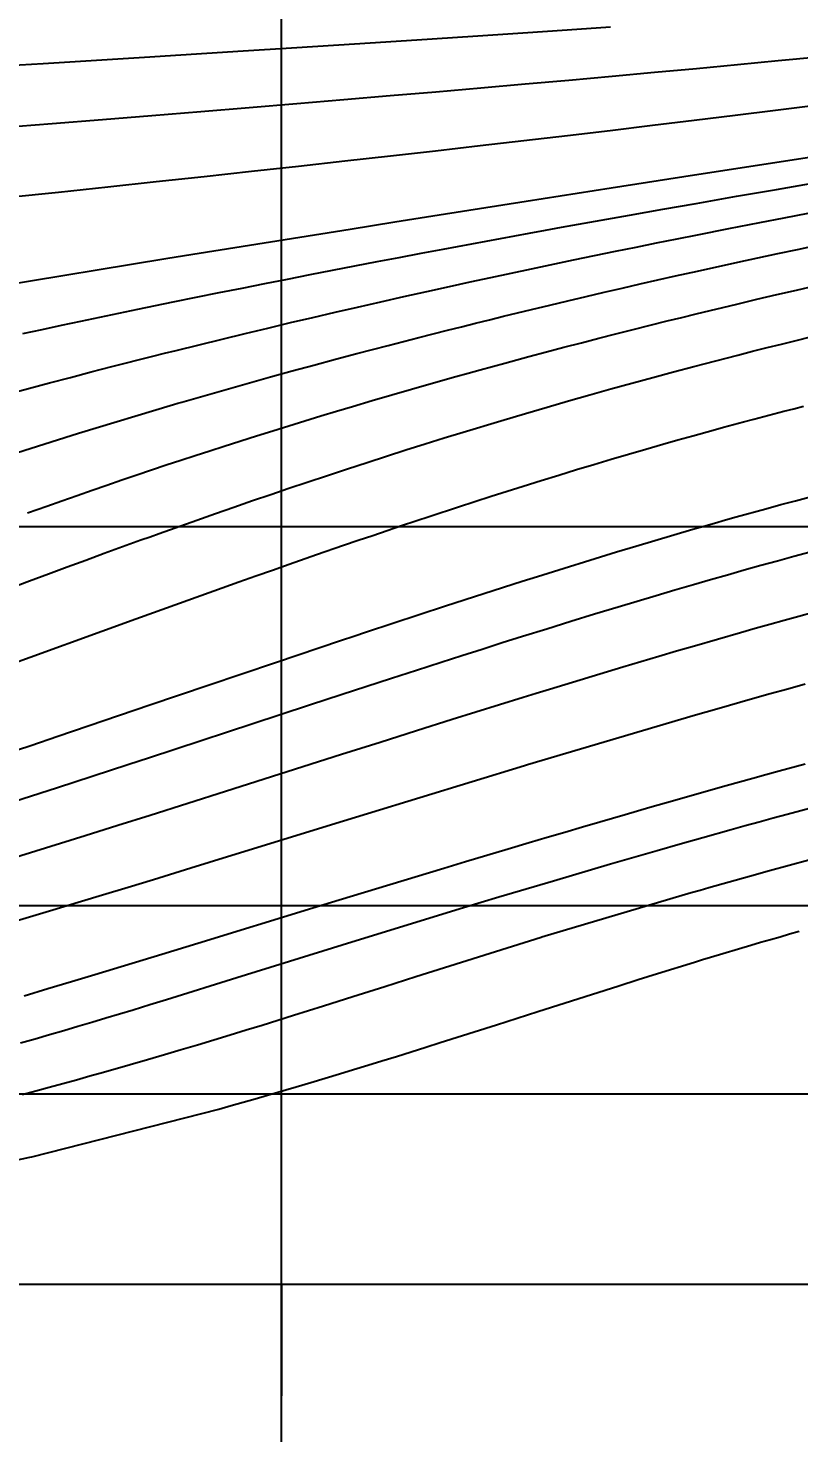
# Model space of a CAD drawing. Header units: millimetres. Extents: x -190954 to 154095, y 101 to 64253.
# Drawn here: x 38.79 to 44.73, y 124.01 to 134.82 of the extents above; entities that cross this region are included whole.
import ezdxf

# ---------------------------------------------------------------- set-up
doc = ezdxf.new("R2010")
doc.units = ezdxf.units.MM
for name, color, linetype in [('GRID', 179, 'Continuous'), ('WL025', 179, 'Continuous'), ('WL05', 179, 'Continuous'), ('WL075', 179, 'Continuous'), ('WL1', 179, 'Continuous'), ('WL10', 179, 'Continuous'), ('WL12', 179, 'Continuous'), ('WL14', 179, 'Continuous'), ('WL15', 179, 'Continuous'), ('WL16', 179, 'Continuous'), ('WL2', 179, 'Continuous'), ('WL20', 179, 'Continuous'), ('WL25', 179, 'Continuous'), ('WL3', 179, 'Continuous'), ('WL4', 179, 'Continuous'), ('WL5', 179, 'Continuous'), ('WL6', 179, 'Continuous'), ('WL7', 179, 'Continuous'), ('WL8', 179, 'Continuous'), ('WL9', 179, 'Continuous')]:
    doc.layers.add(name, color=color, linetype=linetype)
doc.styles.add('SLDTEXTSTYLE0', font='TXT', dxfattribs={"width": 0.75})
doc.dimstyles.new('SLDDIMSTYLE0', dxfattribs={"dimtxt": 3.175, "dimasz": 3.302, "dimexe": 0, "dimexo": 0.0625, "dimgap": 0.79375, "dimtad": 0, "dimtih": 1, "dimtoh": 1, "dimlfac": 1500, "dimrnd": 1e-09, "dimzin": 4, "dimdsep": 46, "dimtxsty": 'SLDTEXTSTYLE0', "dimsah": 1, "dimcen": 0.09, "dimadec": 0, "dimazin": 1, "dimtfac": 1, "dimtofl": 0, "dimtmove": 0, "dimatfit": 3, "dimfxl": 0, "dimfrac": 2, "dimtolj": 1, "dimtzin": 12, "dimarcsym": 0})

# ---------------------------------------------------------------- blocks, each defined once
blk = doc.blocks.new('_D')
at = {"layer": 'WL20'}
for p, q in [((25.597, 126.417), (25.597, 168.839)), ((227.596, 126.417), (227.596, 168.839)), ((25.597, 165.664), (126.8, 165.664)), ((227.596, 165.664), (146.741, 165.664))]:
    blk.add_line(p, q, dxfattribs=at)
for points in [[(25.597, 165.664), (28.899, 165.156), (28.899, 166.172)], [(227.596, 165.664), (224.294, 166.172), (224.294, 165.156)]]:
    blk.add_solid(points, dxfattribs=at)
at = {"layer": 'WL20', "insert": (126.8, 167.237), "char_height": 3.175, "attachment_point": 1, "style": 'SLDTEXTSTYLE0'}
blk.add_mtext('302998.00', dxfattribs=at)

msp = doc.modelspace()

# ---------------------------------------------------------------- linework, layer by layer
at = {"layer": 'GRID', "color": 135}
for p, q in [((40.747268, 125.1466667), (40.747268, 154.8319333)), ((40.747268, 111.8133333), (40.747268, 138.48)), ((251.23, 130.98), (21.19727, 130.98)), ((251.23, 128.0633333), (21.19727, 128.0633333)), ((251.23, 126.6133333), (21.19727, 126.6133333)), ((251.23, 125.1466667), (21.19727, 125.1466667))]:
    msp.add_line(p, q, dxfattribs=at)
at = {"layer": 'GRID', "color": 255}
msp.add_line((40.747268, 125.1466667), (40.747268, 124.290536), dxfattribs=at)
at = {"layer": 'WL025', "color": 11}
for p, q in [((44.5860433, 127.8254267), (44.6599467, 127.8465513)), ((44.6599467, 127.8465513), (44.733264, 127.867314)), ((44.051082, 127.667316), (44.3606753, 127.75987)), ((44.3606753, 127.75987), (44.4364213, 127.7820853)), ((44.4364213, 127.7820853), (44.51154, 127.8039387)), ((44.51154, 127.8039387), (44.5860433, 127.8254267)), ((43.6411793, 127.5412), (43.9280067, 127.62983)), ((43.9280067, 127.62983), (43.9897607, 127.648684)), ((43.9897607, 127.648684), (44.051082, 127.667316)), ((43.4941373, 127.495184), (43.6411793, 127.5412)), ((42.7200813, 127.2491587), (43.3445793, 127.44806)), ((43.3445793, 127.44806), (43.4941373, 127.495184)), ((42.4019687, 127.1474953), (42.5622793, 127.1986993)), ((42.5622793, 127.1986993), (42.7200813, 127.2491587)), ((41.967788, 127.0096127), (42.4019687, 127.1474953)), ((41.744762, 126.9395447), (41.8567407, 126.9746447)), ((41.8567407, 126.9746447), (41.967788, 127.0096127)), ((41.4100027, 126.8357693), (41.5181813, 126.8690973)), ((41.5181813, 126.8690973), (41.6318927, 126.90435)), ((41.6318927, 126.90435), (41.744762, 126.9395447)), ((41.0817287, 126.7360333), (41.191724, 126.7692027)), ((41.191724, 126.7692027), (41.3011673, 126.80246)), ((41.3011673, 126.80246), (41.4100027, 126.8357693)), ((40.637388, 126.6049453), (40.8603087, 126.670102)), ((40.8603087, 126.670102), (40.9712367, 126.7029887)), ((40.9712367, 126.7029887), (41.0817287, 126.7360333)), ((40.3571493, 126.5249313), (40.4506733, 126.5513893)), ((40.4506733, 126.5513893), (40.5440987, 126.578066)), ((40.5440987, 126.578066), (40.637388, 126.6049453)), ((38.8223573, 126.13101), (40.263564, 126.4987113)), ((40.263564, 126.4987113), (40.3571493, 126.5249313)), ((37.9430833, 125.943518), (38.80882, 126.1279033)), ((38.80882, 126.1279033), (38.8223573, 126.13101))]:
    msp.add_line(p, q, dxfattribs=at)
at = {"layer": 'WL05', "color": 11}
for p, q in [((44.5042433, 128.3338633), (44.6572173, 128.3754967)), ((44.6572173, 128.3754967), (44.809096, 128.4162987)), ((44.038836, 128.2040753), (44.3501833, 128.2914093)), ((44.3501833, 128.2914093), (44.5042433, 128.3338633)), ((42.750752, 127.8235207), (43.9012227, 128.1648507)), ((43.9012227, 128.1648507), (43.9701307, 128.184538)), ((43.9701307, 128.184538), (44.038836, 128.2040753)), ((41.7819993, 127.5190473), (42.7456433, 127.8219513)), ((42.7456433, 127.8219513), (42.750752, 127.8235207)), ((41.541888, 127.4426087), (41.7819993, 127.5190473)), ((41.2948293, 127.3641127), (41.541888, 127.4426087)), ((40.8379367, 127.2201933), (41.0690667, 127.2927333)), ((41.0690667, 127.2927333), (41.2948293, 127.3641127)), ((40.596722, 127.145248), (40.7179767, 127.182814)), ((40.7179767, 127.182814), (40.8379367, 127.2201933)), ((40.3505407, 127.0697333), (40.4742167, 127.1075293)), ((40.4742167, 127.1075293), (40.596722, 127.145248)), ((39.9730727, 126.9562153), (40.09989, 126.9940227)), ((40.09989, 126.9940227), (40.2257387, 127.0318787)), ((40.2257387, 127.0318787), (40.3505407, 127.0697333)), ((39.5808233, 126.8416067), (39.7134667, 126.879952)), ((39.7134667, 126.879952), (39.8453713, 126.9185053)), ((39.8453713, 126.9185053), (39.9730727, 126.9562153)), ((39.1661947, 126.7246467), (39.2702513, 126.753572)), ((39.2702513, 126.753572), (39.3740747, 126.782722)), ((39.3740747, 126.782722), (39.5808233, 126.8416067)), ((38.853122, 126.639426), (38.9575807, 126.6675533)), ((38.9575807, 126.6675533), (39.0619547, 126.6959667)), ((39.0619547, 126.6959667), (39.1661947, 126.7246467)), ((38.7486267, 126.6116013), (38.853122, 126.639426))]:
    msp.add_line(p, q, dxfattribs=at)
at = {"layer": 'WL075', "color": 11}
for p, q in [((44.6401293, 128.7690207), (44.85178, 128.825718)), ((44.318626, 128.6812427), (44.4263287, 128.7108633)), ((44.4263287, 128.7108633), (44.5334973, 128.7401213)), ((44.5334973, 128.7401213), (44.6401293, 128.7690207)), ((43.8163733, 128.5405193), (43.9923253, 128.5902853)), ((43.9923253, 128.5902853), (44.21039, 128.6512713)), ((44.21039, 128.6512713), (44.318626, 128.6812427)), ((43.4604353, 128.4384453), (43.6390747, 128.4899013)), ((43.6390747, 128.4899013), (43.8163733, 128.5405193)), ((43.1345513, 128.3434933), (43.2804607, 128.3861727)), ((43.2804607, 128.3861727), (43.4604353, 128.4384453)), ((42.8401573, 128.2566193), (42.9877827, 128.300306)), ((42.9877827, 128.300306), (43.1345513, 128.3434933)), ((42.421316, 128.1314453), (42.6916773, 128.2124453)), ((42.6916773, 128.2124453), (42.8401573, 128.2566193)), ((41.322424, 127.796134), (42.1481873, 128.048942)), ((42.1481873, 128.048942), (42.421316, 128.1314453)), ((40.4025127, 127.510284), (41.2140473, 127.762648)), ((41.2140473, 127.762648), (41.322424, 127.796134)), ((39.8614547, 127.342452), (40.4025127, 127.510284)), ((39.6025893, 127.263314), (39.7330193, 127.3030647)), ((39.7330193, 127.3030647), (39.8614547, 127.342452)), ((39.28561, 127.1679367), (39.392406, 127.1998547)), ((39.392406, 127.1998547), (39.6025893, 127.263314)), ((38.9589367, 127.07169), (39.0688133, 127.1038033)), ((39.0688133, 127.1038033), (39.1777213, 127.1358907)), ((39.1777213, 127.1358907), (39.28561, 127.1679367)), ((38.736522, 127.0075273), (38.8481513, 127.0395867)), ((38.8481513, 127.0395867), (38.9589367, 127.07169))]:
    msp.add_line(p, q, dxfattribs=at)
at = {"layer": 'WL1', "color": 11}
for p, q in [((44.5790853, 129.101616), (44.78039, 129.1561153)), ((44.1706213, 128.9888567), (44.3758267, 129.0458547)), ((44.3758267, 129.0458547), (44.4776993, 129.0738913)), ((44.4776993, 129.0738913), (44.5790853, 129.101616)), ((43.774722, 128.8770793), (43.9634767, 128.930656)), ((43.9634767, 128.930656), (44.1706213, 128.9888567)), ((43.3925067, 128.7671527), (43.5843967, 128.8225713)), ((43.5843967, 128.8225713), (43.774722, 128.8770793)), ((43.06404, 128.6713193), (43.1990573, 128.7108527)), ((43.1990573, 128.7108527), (43.3925067, 128.7671527)), ((42.6545227, 128.5503393), (42.7917707, 128.5910533)), ((42.7917707, 128.5910533), (42.9282767, 128.6313833)), ((42.9282767, 128.6313833), (43.06404, 128.6713193)), ((42.3275993, 128.4527587), (42.4915753, 128.501802)), ((42.4915753, 128.501802), (42.6545227, 128.5503393)), ((41.9965693, 128.3532127), (42.1625967, 128.4032227)), ((42.1625967, 128.4032227), (42.3275993, 128.4527587)), ((41.2748393, 128.1343247), (41.9965693, 128.3532127)), ((40.9866453, 128.046464), (41.2748393, 128.1343247)), ((40.102326, 127.7764387), (40.9866453, 128.046464)), ((39.824926, 127.69187), (40.102326, 127.7764387)), ((39.3080527, 127.5348353), (39.824926, 127.69187)), ((39.1277627, 127.480288), (39.3080527, 127.5348353)), ((38.76392, 127.370666), (38.946392, 127.4255607)), ((38.946392, 127.4255607), (39.1277627, 127.480288))]:
    msp.add_line(p, q, dxfattribs=at)
at = {"layer": 'WL10', "color": 11}
for p, q in [((43.926046, 133.689322), (45.1581993, 133.8804867)), ((43.2863427, 133.589736), (43.926046, 133.689322)), ((42.631044, 133.4872773), (43.2863427, 133.589736)), ((41.96026, 133.381794), (42.631044, 133.4872773)), ((41.619094, 133.3278687), (41.96026, 133.381794)), ((39.9976987, 133.0685653), (41.2740953, 133.2731293)), ((41.2740953, 133.2731293), (41.619094, 133.3278687)), ((38.3775113, 132.8035807), (39.8560113, 133.0456413)), ((39.8560113, 133.0456413), (39.9976987, 133.0685653))]:
    msp.add_line(p, q, dxfattribs=at)
at = {"layer": 'WL12', "color": 11}
for p, q in [((44.5517167, 134.1878547), (44.859172, 134.226246)), ((43.6027313, 134.0719293), (43.9234953, 134.110694)), ((43.9234953, 134.110694), (44.239824, 134.1493367)), ((44.239824, 134.1493367), (44.5517167, 134.1878547)), ((42.947894, 133.9940393), (43.2775307, 134.0330433)), ((43.2775307, 134.0330433), (43.6027313, 134.0719293)), ((41.9323607, 133.87634), (42.2753093, 133.9156847)), ((42.2753093, 133.9156847), (42.6138207, 133.9549187)), ((42.6138207, 133.9549187), (42.947894, 133.9940393)), ((40.8768687, 133.7576667), (41.2331413, 133.797328)), ((41.2331413, 133.797328), (41.5849713, 133.8368867)), ((41.5849713, 133.8368867), (41.9323607, 133.87634)), ((39.7813687, 133.6380993), (40.1509847, 133.6780493)), ((40.1509847, 133.6780493), (40.51615, 133.717906)), ((40.51615, 133.717906), (40.8768687, 133.7576667)), ((39.028774, 133.5579327), (39.4072993, 133.5980593)), ((39.4072993, 133.5980593), (39.7813687, 133.6380993)), ((38.6457887, 133.5177227), (39.028774, 133.5579327))]:
    msp.add_line(p, q, dxfattribs=at)
at = {"layer": 'WL14', "color": 11}
for p, q in [((43.941736, 134.5099613), (44.258916, 134.5398067)), ((44.258916, 134.5398067), (44.5711533, 134.5696533)), ((44.5711533, 134.5696533), (44.8784573, 134.5995093)), ((42.9604493, 134.4202987), (43.2925093, 134.4502173)), ((43.2925093, 134.4502173), (43.6196033, 134.4801)), ((43.6196033, 134.4801), (43.941736, 134.5099613)), ((41.5824473, 134.30003), (41.9344173, 134.3302113)), ((41.9344173, 134.3302113), (42.2814067, 134.360308)), ((42.2814067, 134.360308), (42.623416, 134.3903353)), ((42.623416, 134.3903353), (42.9604493, 134.4202987)), ((40.496654, 134.2088573), (40.863564, 134.239366)), ((40.863564, 134.239366), (41.225496, 134.269754)), ((41.225496, 134.269754), (41.5824473, 134.30003)), ((38.979308, 134.0853533), (39.36609, 134.116474)), ((39.36609, 134.116474), (39.747912, 134.1474247)), ((39.747912, 134.1474247), (40.1247687, 134.178214)), ((40.1247687, 134.178214), (40.496654, 134.2088573)), ((38.587574, 134.054048), (38.979308, 134.0853533))]:
    msp.add_line(p, q, dxfattribs=at)
at = {"layer": 'WL15', "color": 11}
for p, q in [((44.3746953, 129.658684), (44.510972, 129.696882)), ((44.510972, 129.696882), (44.6463407, 129.734504)), ((44.6463407, 129.734504), (44.7807933, 129.771524)), ((44.0177453, 129.557204), (44.0994327, 129.5806007)), ((44.0994327, 129.5806007), (44.3746953, 129.658684)), ((42.641, 129.1505467), (43.9357467, 129.53362)), ((43.9357467, 129.53362), (44.0177453, 129.557204)), ((41.4088373, 128.7740493), (42.6171987, 129.1433533)), ((42.6171987, 129.1433533), (42.641, 129.1505467)), ((40.3308667, 128.4419267), (41.2247733, 128.7173533)), ((41.2247733, 128.7173533), (41.4088373, 128.7740493)), ((40.0466773, 128.3546467), (40.3308667, 128.4419267)), ((39.5643113, 128.2072187), (39.7598227, 128.2668447)), ((39.7598227, 128.2668447), (40.0466773, 128.3546467)), ((39.367572, 128.1474293), (39.5643113, 128.2072187)), ((38.9331533, 128.0162987), (39.367572, 128.1474293)), ((38.4927427, 127.884854), (38.9331533, 128.0162987))]:
    msp.add_line(p, q, dxfattribs=at)
at = {"layer": 'WL16', "color": 11}
for p, q in [((41.9070907, 134.7379053), (42.2584133, 134.761008)), ((42.2584133, 134.761008), (42.6045407, 134.7840273)), ((42.6045407, 134.7840273), (42.945468, 134.8069727)), ((42.945468, 134.8069727), (43.2811933, 134.82986)), ((39.6903073, 134.5968587), (40.4499313, 134.644416)), ((40.4499313, 134.644416), (40.8219913, 134.667974)), ((40.8219913, 134.667974), (41.1888747, 134.691402)), ((41.1888747, 134.691402), (41.550576, 134.7147073)), ((41.550576, 134.7147073), (41.9070907, 134.7379053)), ((38.1092413, 134.499642), (38.9100573, 134.54863)), ((38.9100573, 134.54863), (39.6903073, 134.5968587))]:
    msp.add_line(p, q, dxfattribs=at)
at = {"layer": 'WL2', "color": 11}
for p, q in [((44.7296433, 130.2926227), (44.8401507, 130.322716)), ((44.3943473, 130.1995593), (44.506742, 130.2310387)), ((44.506742, 130.2310387), (44.6185073, 130.2620613)), ((44.6185073, 130.2620613), (44.7296433, 130.2926227)), ((43.9261607, 130.0656133), (44.1045033, 130.1171473)), ((44.1045033, 130.1171473), (44.2813227, 130.1676287)), ((44.2813227, 130.1676287), (44.3943473, 130.1995593)), ((43.6523887, 129.985386), (43.7897147, 130.0257913)), ((43.7897147, 130.0257913), (43.9261607, 130.0656133)), ((42.8099247, 129.7313513), (43.3750947, 129.902872)), ((43.3750947, 129.902872), (43.514182, 129.9444093)), ((43.514182, 129.9444093), (43.6523887, 129.985386)), ((42.6064847, 129.6686827), (42.708426, 129.70014)), ((42.708426, 129.70014), (42.8099247, 129.7313513)), ((42.0618253, 129.4990113), (42.6064847, 129.6686827)), ((41.7848953, 129.411904), (42.0618253, 129.4990113)), ((41.5049067, 129.3234147), (41.7848953, 129.411904)), ((41.2086807, 129.22946), (41.5049067, 129.3234147)), ((40.3137873, 128.944872), (41.2086807, 129.22946)), ((40.0253067, 128.853338), (40.3137873, 128.944872)), ((39.734078, 128.7612267), (40.0253067, 128.853338)), ((39.485162, 128.68281), (39.734078, 128.7612267)), ((38.25326, 128.3011313), (39.23428, 128.604132)), ((39.23428, 128.604132), (39.485162, 128.68281))]:
    msp.add_line(p, q, dxfattribs=at)
at = {"layer": 'WL25', "color": 11}
for p, q in [((44.5663067, 130.7198873), (44.6932053, 130.754478)), ((44.6932053, 130.754478), (44.8192913, 130.7884)), ((44.180714, 130.6121727), (44.3100627, 130.6487273)), ((44.3100627, 130.6487273), (44.4385927, 130.6846353)), ((44.4385927, 130.6846353), (44.5663067, 130.7198873)), ((43.776176, 130.4953153), (43.919556, 130.5371547)), ((43.919556, 130.5371547), (44.050546, 130.5749793)), ((44.050546, 130.5749793), (44.180714, 130.6121727)), ((43.4864873, 130.409476), (43.63182, 130.452752)), ((43.63182, 130.452752), (43.776176, 130.4953153)), ((43.157888, 130.3101713), (43.3401747, 130.3655)), ((43.3401747, 130.3655), (43.4864873, 130.409476)), ((42.7888, 130.1964693), (42.9740973, 130.2538193)), ((42.9740973, 130.2538193), (43.157888, 130.3101713)), ((42.4469713, 130.0894027), (42.6019927, 130.1381513)), ((42.6019927, 130.1381513), (42.7888, 130.1964693)), ((42.1338447, 129.9900613), (42.2909227, 130.040034)), ((42.2909227, 130.040034), (42.4469713, 130.0894027)), ((41.7853507, 129.878312), (41.975738, 129.9395033)), ((41.975738, 129.9395033), (42.1338447, 129.9900613)), ((41.2053413, 129.690202), (41.5934893, 129.8163427)), ((41.5934893, 129.8163427), (41.7853507, 129.878312)), ((40.9684167, 129.6128087), (41.2053413, 129.690202)), ((40.7293467, 129.5344967), (40.9684167, 129.6128087)), ((39.7292033, 129.2060547), (40.7293467, 129.5344967)), ((39.0202047, 128.9743333), (39.5631073, 129.151604)), ((39.5631073, 129.151604), (39.7292033, 129.2060547)), ((38.4676373, 128.7956193), (39.0202047, 128.9743333))]:
    msp.add_line(p, q, dxfattribs=at)
at = {"layer": 'WL3', "color": 11}
for p, q in [((44.7048167, 131.182008), (44.8175893, 131.2119033)), ((44.2472687, 131.0567067), (44.4773373, 131.1204927)), ((44.4773373, 131.1204927), (44.5913993, 131.151536)), ((44.5913993, 131.151536), (44.7048167, 131.182008)), ((43.9151287, 130.9620213), (43.9986613, 130.9861113)), ((43.9986613, 130.9861113), (44.0818613, 131.0099233)), ((44.0818613, 131.0099233), (44.16473, 131.033456)), ((44.16473, 131.033456), (44.2472687, 131.0567067)), ((43.4741727, 130.8319913), (43.6221687, 130.87615)), ((43.6221687, 130.87615), (43.9151287, 130.9620213)), ((42.7188973, 130.599474), (43.3251613, 130.7870353)), ((43.3251613, 130.7870353), (43.4741727, 130.8319913)), ((42.0084573, 130.3717353), (42.6009853, 130.5622127)), ((42.6009853, 130.5622127), (42.6600167, 130.5808953)), ((42.6600167, 130.5808953), (42.7188973, 130.599474)), ((41.4009433, 130.1718413), (42.0084573, 130.3717353)), ((40.6996833, 129.937042), (41.2074707, 130.10742)), ((41.2074707, 130.10742), (41.3043927, 130.1397313)), ((41.3043927, 130.1397313), (41.4009433, 130.1718413)), ((40.181904, 129.7619527), (40.6996833, 129.937042)), ((39.73308, 129.609622), (40.181904, 129.7619527)), ((39.0236907, 129.368918), (39.73308, 129.609622)), ((38.81432, 129.2980967), (39.0236907, 129.368918)), ((38.6034887, 129.2269587), (38.81432, 129.2980967))]:
    msp.add_line(p, q, dxfattribs=at)
at = {"layer": 'WL4', "color": 11}
for p, q in [((44.4609287, 131.8304747), (44.5380387, 131.850638)), ((44.5380387, 131.850638), (44.6148653, 131.8705407)), ((44.6148653, 131.8705407), (44.6914093, 131.8901893)), ((44.6914093, 131.8901893), (44.7676713, 131.9095827)), ((43.913174, 131.6820933), (44.071108, 131.72579)), ((44.071108, 131.72579), (44.149644, 131.7472467)), ((44.149644, 131.7472467), (44.2278933, 131.7684427)), ((44.2278933, 131.7684427), (44.3058567, 131.7893787)), ((44.3058567, 131.7893787), (44.3835353, 131.810056)), ((44.3835353, 131.810056), (44.4609287, 131.8304747)), ((43.5519233, 131.579442), (43.683654, 131.6173033)), ((43.683654, 131.6173033), (43.7987147, 131.6499713)), ((43.7987147, 131.6499713), (43.913174, 131.6820933)), ((43.2861007, 131.5015753), (43.4194067, 131.5408667)), ((43.4194067, 131.5408667), (43.5519233, 131.579442)), ((42.8814087, 131.379384), (43.017106, 131.4208353)), ((43.017106, 131.4208353), (43.152002, 131.461566)), ((43.152002, 131.461566), (43.2861007, 131.5015753)), ((42.4842053, 131.2553767), (42.6075947, 131.2943167)), ((42.6075947, 131.2943167), (42.7449067, 131.3372113)), ((42.7449067, 131.3372113), (42.8814087, 131.379384)), ((42.2354653, 131.175774), (42.3601633, 131.2158613)), ((42.3601633, 131.2158613), (42.4842053, 131.2553767)), ((41.8917233, 131.0634533), (42.1101087, 131.1351153)), ((42.1101087, 131.1351153), (42.2354653, 131.175774)), ((41.560394, 130.9528207), (41.6713407, 130.9901127)), ((41.6713407, 130.9901127), (41.7817827, 131.0269913)), ((41.7817827, 131.0269913), (41.8917233, 131.0634533)), ((41.2245113, 130.8385133), (41.336982, 130.8770167)), ((41.336982, 130.8770167), (41.448942, 130.9151207)), ((41.448942, 130.9151207), (41.560394, 130.9528207)), ((40.8053987, 130.6932133), (41.015832, 130.7665093)), ((41.015832, 130.7665093), (41.2245113, 130.8385133)), ((40.5479473, 130.602706), (40.6769987, 130.648182)), ((40.6769987, 130.648182), (40.8053987, 130.6932133)), ((40.28788, 130.5104793), (40.418242, 130.5568)), ((40.418242, 130.5568), (40.5479473, 130.602706)), ((39.759826, 130.32144), (40.28788, 130.5104793)), ((39.6235713, 130.2724033), (39.759826, 130.32144)), ((38.487752, 129.8616087), (39.6235713, 130.2724033))]:
    msp.add_line(p, q, dxfattribs=at)
at = {"layer": 'WL5', "color": 11}
for p, q in [((44.4861193, 132.36011), (44.598242, 132.3879587)), ((44.598242, 132.3879587), (44.709792, 132.415368)), ((44.709792, 132.415368), (44.820772, 132.442342)), ((44.0922153, 132.2598927), (44.2601493, 132.303072)), ((44.2601493, 132.303072), (44.3734227, 132.331816)), ((44.3734227, 132.331816), (44.4861193, 132.36011)), ((43.605352, 132.1308947), (43.7647367, 132.17375)), ((43.7647367, 132.17375), (43.9230193, 132.2157067)), ((43.9230193, 132.2157067), (44.0922153, 132.2598927)), ((43.283252, 132.0424273), (43.4448593, 132.0871253)), ((43.4448593, 132.0871253), (43.605352, 132.1308947)), ((42.7916653, 131.9025953), (42.9566627, 131.9501773)), ((42.9566627, 131.9501773), (43.120522, 131.996782)), ((43.120522, 131.996782), (43.283252, 132.0424273)), ((42.5307227, 131.8260053), (42.625524, 131.85402)), ((42.625524, 131.85402), (42.7916653, 131.9025953)), ((42.1454453, 131.709926), (42.4355493, 131.797664)), ((42.4355493, 131.797664), (42.5307227, 131.8260053)), ((41.7037647, 131.5724773), (41.8518693, 131.6190867)), ((41.8518693, 131.6190867), (41.9990947, 131.6648987)), ((41.9990947, 131.6648987), (42.1454453, 131.709926)), ((41.4048887, 131.4768413), (41.5547733, 131.525066)), ((41.5547733, 131.525066), (41.7037647, 131.5724773)), ((41.0992233, 131.37687), (41.2541053, 131.4277973)), ((41.2541053, 131.4277973), (41.4048887, 131.4768413)), ((40.803672, 131.2781647), (40.94339, 131.325074)), ((40.94339, 131.325074), (41.0992233, 131.37687)), ((40.5219273, 131.1822453), (40.6631867, 131.230556)), ((40.6631867, 131.230556), (40.803672, 131.2781647)), ((40.093456, 131.033086), (40.237068, 131.0835107)), ((40.237068, 131.0835107), (40.37989, 131.1332313)), ((40.37989, 131.1332313), (40.5219273, 131.1822453)), ((39.8038407, 130.9301293), (40.093456, 131.033086)), ((39.3805, 130.7767633), (39.6631453, 130.8795247)), ((39.6631453, 130.8795247), (39.7335867, 130.9049073)), ((39.7335867, 130.9049073), (39.8038407, 130.9301293)), ((39.2380433, 130.7244427), (39.3805, 130.7767633)), ((38.950838, 130.6179693), (39.094824, 130.6715087)), ((39.094824, 130.6715087), (39.2380433, 130.7244427)), ((38.514238, 130.4538667), (38.8060813, 130.5638393)), ((38.8060813, 130.5638393), (38.950838, 130.6179693))]:
    msp.add_line(p, q, dxfattribs=at)
at = {"layer": 'WL6', "color": 11}
for p, q in [((44.712768, 132.8035313), (44.8641313, 132.8381413)), ((44.2526353, 132.6959273), (44.407026, 132.732438)), ((44.407026, 132.732438), (44.5604013, 132.7683013)), ((44.5604013, 132.7683013), (44.712768, 132.8035313)), ((43.7155547, 132.5656527), (43.8284333, 132.59346)), ((43.8284333, 132.59346), (43.9407813, 132.6209087)), ((43.9407813, 132.6209087), (44.2526353, 132.6959273)), ((43.3218787, 132.4668527), (43.453818, 132.5002833)), ((43.453818, 132.5002833), (43.7155547, 132.5656527)), ((42.9217113, 132.3634547), (43.0558307, 132.3984487)), ((43.0558307, 132.3984487), (43.189218, 132.4329113)), ((43.189218, 132.4329113), (43.3218787, 132.4668527)), ((42.4651087, 132.2415893), (42.5583673, 132.2668313)), ((42.5583673, 132.2668313), (42.651284, 132.2918007)), ((42.651284, 132.2918007), (42.7868613, 132.327912)), ((42.7868613, 132.327912), (42.9217113, 132.3634547)), ((42.088622, 132.1378053), (42.1832647, 132.1641813)), ((42.1832647, 132.1641813), (42.2775587, 132.190268)), ((42.2775587, 132.190268), (42.3715067, 132.2160693)), ((42.3715067, 132.2160693), (42.4651087, 132.2415893)), ((41.748018, 132.0412593), (41.898286, 132.08417)), ((41.898286, 132.08417), (42.088622, 132.1378053)), ((41.2919287, 131.90791), (41.4448467, 131.9531467)), ((41.4448467, 131.9531467), (41.5968733, 131.9975907)), ((41.5968733, 131.9975907), (41.748018, 132.0412593)), ((40.9256547, 131.79735), (41.048314, 131.8347247)), ((41.048314, 131.8347247), (41.170404, 131.8715747)), ((41.170404, 131.8715747), (41.2919287, 131.90791)), ((40.6786127, 131.7209933), (40.802422, 131.7594433)), ((40.802422, 131.7594433), (40.9256547, 131.79735)), ((40.3036753, 131.6023013), (40.5542213, 131.681992)), ((40.5542213, 131.681992), (40.6786127, 131.7209933)), ((39.9701527, 131.4938293), (40.0817913, 131.530442)), ((40.0817913, 131.530442), (40.192964, 131.5665973)), ((40.192964, 131.5665973), (40.3036753, 131.6023013)), ((39.6309833, 131.3806967), (39.858046, 131.456752)), ((39.858046, 131.456752), (39.9701527, 131.4938293)), ((39.2867393, 131.2629393), (39.4019793, 131.30269)), ((39.4019793, 131.30269), (39.5167253, 131.34194)), ((39.5167253, 131.34194), (39.6309833, 131.3806967)), ((39.0547673, 131.1819193), (39.1710033, 131.222684)), ((39.1710033, 131.222684), (39.2867393, 131.2629393)), ((38.7904493, 131.0879753), (38.938026, 131.14064)), ((38.938026, 131.14064), (39.0547673, 131.1819193))]:
    msp.add_line(p, q, dxfattribs=at)
at = {"layer": 'WL7', "color": 11}
for p, q in [((44.7204973, 133.116726), (44.8715267, 133.148534)), ((44.2617533, 133.018256), (44.4156133, 133.0515973)), ((44.4156133, 133.0515973), (44.5685273, 133.0844167)), ((44.5685273, 133.0844167), (44.7204973, 133.116726)), ((43.782084, 132.9122133), (43.8667733, 132.9311627)), ((43.8667733, 132.9311627), (43.951184, 132.9499647)), ((43.951184, 132.9499647), (44.2617533, 133.018256)), ((43.232072, 132.7865713), (43.3706593, 132.818648)), ((43.3706593, 132.818648), (43.508522, 132.8502753)), ((43.508522, 132.8502753), (43.782084, 132.9122133)), ((42.8119333, 132.6875527), (42.952712, 132.7210327)), ((42.952712, 132.7210327), (43.0927573, 132.7540353)), ((43.0927573, 132.7540353), (43.232072, 132.7865713)), ((42.3489827, 132.5752527), (42.4565473, 132.6016513)), ((42.4565473, 132.6016513), (42.563692, 132.6277607)), ((42.563692, 132.6277607), (42.670418, 132.653586)), ((42.670418, 132.653586), (42.8119333, 132.6875527)), ((41.8047893, 132.4387633), (42.023748, 132.4942787)), ((42.023748, 132.4942787), (42.1325847, 132.5215713)), ((42.1325847, 132.5215713), (42.2409953, 132.5485613)), ((42.2409953, 132.5485613), (42.3489827, 132.5752527)), ((41.4466287, 132.3461627), (41.5665233, 132.3774127)), ((41.5665233, 132.3774127), (41.6859093, 132.4082773)), ((41.6859093, 132.4082773), (41.8047893, 132.4387633)), ((40.995192, 132.226152), (41.1611907, 132.2707193)), ((41.1611907, 132.2707193), (41.326222, 132.3145193)), ((41.326222, 132.3145193), (41.4466287, 132.3461627)), ((40.6602513, 132.13463), (40.828216, 132.1807967)), ((40.828216, 132.1807967), (40.995192, 132.226152)), ((39.9782673, 131.941326), (40.6602513, 132.13463)), ((39.946456, 131.932066), (39.9782673, 131.941326)), ((39.1813933, 131.7026147), (39.91461, 131.9227833)), ((39.91461, 131.9227833), (39.946456, 131.932066)), ((38.428012, 131.4626753), (39.1813933, 131.7026147))]:
    msp.add_line(p, q, dxfattribs=at)
at = {"layer": 'WL8', "color": 11}
for p, q in [((44.4304033, 133.32404), (44.6174047, 133.360114)), ((44.6174047, 133.360114), (44.8030273, 133.3956033)), ((43.9497253, 133.2297787), (44.1911727, 133.2774073)), ((44.1911727, 133.2774073), (44.4304033, 133.32404)), ((43.3174447, 133.1022533), (43.4768947, 133.1348047)), ((43.4768947, 133.1348047), (43.6354247, 133.166904)), ((43.6354247, 133.166904), (43.7930347, 133.1985587)), ((43.7930347, 133.1985587), (43.9497253, 133.2297787)), ((42.670434, 132.967326), (42.9957827, 133.0357533)), ((42.9957827, 133.0357533), (43.157074, 133.0692393)), ((43.157074, 133.0692393), (43.3174447, 133.1022533)), ((42.3572373, 132.9003093), (42.5142547, 132.93405)), ((42.5142547, 132.93405), (42.670434, 132.967326)), ((41.8650467, 132.7926313), (42.0406847, 132.8313947)), ((42.0406847, 132.8313947), (42.1993813, 132.8660947)), ((42.1993813, 132.8660947), (42.3572373, 132.9003093)), ((41.331994, 132.6725993), (41.510704, 132.7132493)), ((41.510704, 132.7132493), (41.6883873, 132.7532547)), ((41.6883873, 132.7532547), (41.8650467, 132.7926313)), ((40.8146733, 132.5525147), (40.9880553, 132.5931693)), ((40.9880553, 132.5931693), (41.1604947, 132.6331927)), ((41.1604947, 132.6331927), (41.331994, 132.6725993)), ((40.465068, 132.4692453), (40.6403453, 132.5112127)), ((40.6403453, 132.5112127), (40.8146733, 132.5525147)), ((39.9334993, 132.339172), (40.2888373, 132.426596)), ((40.2888373, 132.426596), (40.465068, 132.4692453)), ((39.438542, 132.214066), (39.75433, 132.2943433)), ((39.75433, 132.2943433), (39.844036, 132.316852)), ((39.844036, 132.316852), (39.9334993, 132.339172)), ((39.11974, 132.131316), (39.27952, 132.1730087)), ((39.27952, 132.1730087), (39.438542, 132.214066)), ((38.7978827, 132.0459487), (38.959196, 132.0889687)), ((38.959196, 132.0889687), (39.11974, 132.131316)), ((38.6357933, 132.0022333), (38.7978827, 132.0459487))]:
    msp.add_line(p, q, dxfattribs=at)
at = {"layer": 'WL9', "color": 11}
for p, q in [((44.250836, 133.5253953), (44.558962, 133.578594)), ((44.558962, 133.578594), (44.8633487, 133.6306953)), ((43.6836407, 133.4261653), (43.938984, 133.471054)), ((43.938984, 133.471054), (44.250836, 133.5253953)), ((42.9030713, 133.2865667), (43.4258687, 133.3804713)), ((43.4258687, 133.3804713), (43.6836407, 133.4261653)), ((41.9904067, 133.1183587), (42.654604, 133.2413307)), ((42.654604, 133.2413307), (42.7791027, 133.26404)), ((42.7791027, 133.26404), (42.9030713, 133.2865667)), ((41.311654, 132.989408), (41.4827027, 133.0222313)), ((41.4827027, 133.0222313), (41.6528447, 133.0546593)), ((41.6528447, 133.0546593), (41.82208, 133.0866993)), ((41.82208, 133.0866993), (41.9904067, 133.1183587)), ((40.793084, 132.8884847), (40.966844, 132.9225427)), ((40.966844, 132.9225427), (41.1397013, 132.9561807)), ((41.1397013, 132.9561807), (41.311654, 132.989408)), ((40.266396, 132.783708), (40.4428593, 132.8190767)), ((40.4428593, 132.8190767), (40.618422, 132.8539993)), ((40.618422, 132.8539993), (40.793084, 132.8884847)), ((39.77585, 132.6839387), (39.9107727, 132.7115967)), ((39.9107727, 132.7115967), (40.266396, 132.783708)), ((39.1993387, 132.563824), (39.3469553, 132.5948847)), ((39.3469553, 132.5948847), (39.640418, 132.656006)), ((39.640418, 132.656006), (39.77585, 132.6839387)), ((38.7529493, 132.4685647), (38.9023353, 132.5006707)), ((38.9023353, 132.5006707), (39.051132, 132.5324213)), ((39.051132, 132.5324213), (39.1993387, 132.563824))]:
    msp.add_line(p, q, dxfattribs=at)

# ---------------------------------------------------------------- dimensions: what is measured, and where the dimension line sits
at = {"layer": 'WL20'}
dim = msp.add_linear_dim(base=(25.5972687, 165.6644439), p1=(227.595936, 125.1466667), p2=(25.5972687, 125.1466667), dimstyle='SLDDIMSTYLE0', dxfattribs=at)
dim.commit()
dim.dimension.update_dxf_attribs({"geometry": '_D', "text_midpoint": (136.7707445, 165.6644439), "dimtype": 160})

doc.saveas('drawing.dxf')
